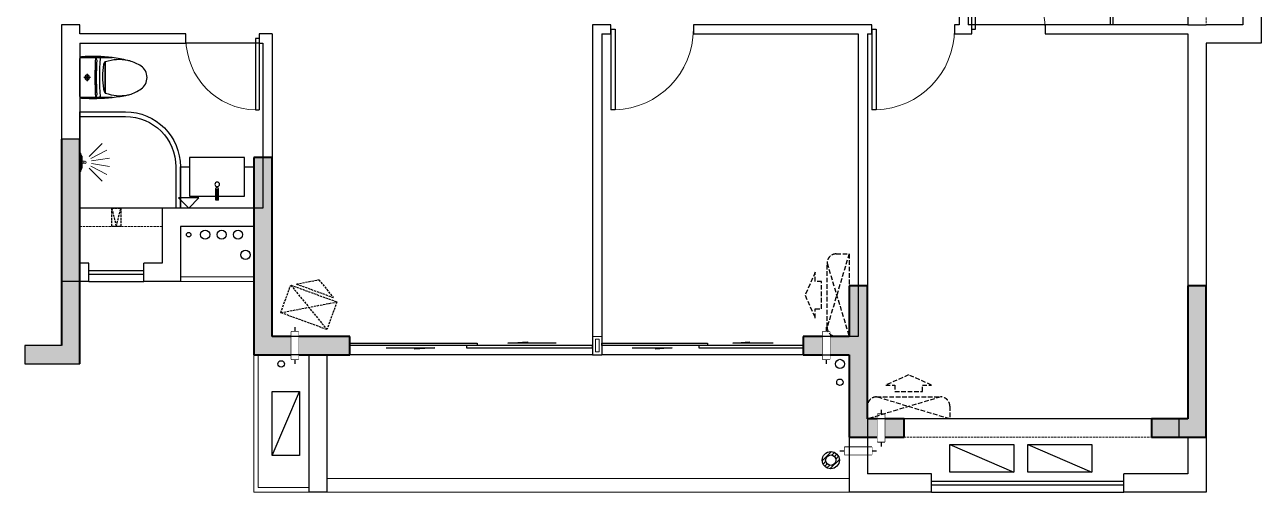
# Model space of a CAD drawing. Header units: inches. Extents: x -2597087 to 134135, y -662679 to 20000.
# Drawn here: x -84421 to -70921, y -18377 to -13277 of the extents above; entities that cross this region are included whole.
import ezdxf

# ---------------------------------------------------------------- set-up
doc = ezdxf.new("R2010")
doc.units = ezdxf.units.IN
doc.header["$LTSCALE"] = 100
doc.header["$MEASUREMENT"] = 0
doc.linetypes.add('DASH', pattern=[0.35, 0.25, -0.1])
doc.layers.get('0').update_dxf_attribs({"linetype": 'CONTINUOUS'})
for name, color, linetype in [('_ARWALL-1', 7, 'CONTINUOUS'), ('AIR', 252, 'DASH'), ('EQUIP_地漏', 7, 'CONTINUOUS'), ('LVTRY', 153, 'CONTINUOUS'), ('PUB_HATCH', 8, 'CONTINUOUS'), ('P平-FURN2', 3, 'CONTINUOUS'), ('VPIPE-凝结', 99, 'DASH'), ('VPIPE-压力雨', 201, 'DASH'), ('VPIPE-废水', 91, 'DASH'), ('VPIPE-污水', 49, 'DASH'), ('VPIPE-通气', 119, 'DASH'), ('WALL', 7, 'CONTINUOUS'), ('WINDOW', 4, 'CONTINUOUS'), ('水反提条件', 20, 'CONTINUOUS'), ('空调', 8, 'CONTINUOUS')]:
    doc.layers.add(name, color=color, linetype=linetype)
for name, color, linetype, lineweight in [('B_百叶', 36, 'CONTINUOUS', 0), ('BALCONY', 3, 'CONTINUOUS', 0), ('COLUMN', 30, 'CONTINUOUS', 40), ('FUR', 8, 'CONTINUOUS', 0), ('SEE', 51, 'CONTINUOUS', 0), ('SHUI', 7, 'CONTINUOUS', 25), ('STAIR', 2, 'CONTINUOUS', 0)]:
    doc.layers.add(name, color=color, linetype=linetype, lineweight=lineweight)

# ---------------------------------------------------------------- blocks, each defined once
blk = doc.blocks.new('TOI')
at = {"layer": 'LVTRY', "color": 1}
for p, q in [((-423174, 342081), (-423315, 342081)), ((-423315, 342081), (-423174, 342081)), ((-423240, 342033), (-423240, 341694)), ((-423240, 341694), (-423240, 342033)), ((-423174, 342081), (-423133, 342081)), ((-422966, 342081), (-423170, 342081)), ((-423133, 342081), (-422966, 342081)), ((-422960, 342066), (-422960, 341661)), ((-423078, 341864), (-423006, 341864)), ((-423042, 341905), (-423042, 341823)), ((-423315, 341646), (-423174, 341646)), ((-423174, 341646), (-423315, 341646)), ((-423133, 341646), (-423174, 341646)), ((-423170, 341646), (-422966, 341646)), ((-422966, 341646), (-423133, 341646))]:
    blk.add_line(p, q, dxfattribs=at)
at = {"layer": 'LVTRY', "color": 1, "extrusion": (0, 0, -1)}
for centre, major_axis, start_param, end_param in [((-423105, 339562), (0, 2531), -0.09469, 0.056444), ((-423573, 341863), (0, 140), -1.562946, -0.482468), ((-423364, 341437), (0, 629), -0.504589, -0.26028), ((-423105, 339555), (0, 2531), -0.181453, -0.172536), ((-423022, 339545), (0, 2559), -0.20797, -0.130546), ((-423390, 341459), (0, 599), -0.184197, 0.282941), ((-423390, 341459), (0, 599), -0.184197, 0.282941), ((-423252, 341999), (0, 36.9), 0.275362, 1.351508), ((-423252, 341999), (0, 36.9), 0.275362, 0.385391), ((-423252, 341999), (0, 36.9), 0.385391, 1.351508), ((-423871, 341875), (0, 753), 1.394048, 1.753691), ((-423871, 341875), (0, 753), 1.394048, 1.753691), ((-423172, 342071), (0, 11), -1.407725, -0.183123), ((-423172, 342071), (0, 11), -1.407725, -0.183123), ((-425448, 341864), (0, 2588), 1.490081, 1.651512), ((-425448, 341864), (0, 2588), 1.490081, 1.651512), ((-423172, 342071), (0, 11), -0.183123, 0.183123), ((-423123, 342058), (0, 25.8), 4.589978, 5.854517), ((-423123, 342058), (0, 25.8), 4.677005, 5.854517), ((-425487, 341864), (0, 2672), 1.498402, 1.64319), ((-425493, 341864), (0, 2678), 1.499405, 1.642187), ((-425440, 341864), (0, 2635), 1.488095, 1.653498), ((-425440, 341864), (0, 2635), 1.488095, 1.653498), ((-422980, 342066), (0, 22.8), 0.056444, 0.826455), ((-422980, 342066), (0, 22.8), 0.826455, 1.570796), ((-423573, 341865), (0, 140), 3.624061, 4.704539), ((-423042, 341864), (0, 28.5), -1.570796, 1.570796), ((-423042, 341864), (0, 28.5), 1.570796, 4.712389), ((-423042, 341864), (0, 11.4), -1.570796, 1.570796), ((-423042, 341864), (0, 11.4), 1.570796, 4.712389), ((-423334, 342298), (0, 652), 3.446424, 3.686362), ((-423403, 342266), (0, 601), 2.833407, 3.299808), ((-423403, 342266), (0, 601), 2.833407, 3.299808), ((-423275, 341743), (0, 62), 1.658732, 2.509465), ((-423251, 341726), (0, 34.2), 2.769877, 2.887932), ((-423280, 341744), (0, 67.3), 1.660844, 2.394151), ((-423105, 344166), (0, 2531), 3.314129, 3.323046), ((-423105, 344166), (0, 2531), 3.236283, 3.314129), ((-423105, 344166), (0, 2531), 3.085149, 3.236283), ((-423172, 341657), (0, 11), 3.324716, 4.549318), ((-423172, 341657), (0, 11), 3.324716, 4.549318), ((-423172, 341657), (0, 11), 2.95847, 3.324716), ((-423123, 341670), (0, 25.8), 3.570261, 4.8348), ((-423123, 341670), (0, 25.8), 3.570261, 4.747773), ((-422980, 341661), (0, 22.8), 2.315138, 3.085149), ((-422980, 341661), (0, 22.8), 1.570796, 2.315138)]:
    blk.add_ellipse(centre, major_axis=major_axis, ratio=0.878322, start_param=start_param, end_param=end_param, dxfattribs=at)
at = {"layer": 'LVTRY', "color": 1}
for major_axis in [(0, 28.5), (0, 11.4)]:
    blk.add_ellipse((-423042, 341864), major_axis=major_axis, ratio=0.878322, start_param=-1.570796, end_param=4.712389, dxfattribs=at)
blk = doc.blocks.new('A$C06AA1B12')
at = {"layer": 'LVTRY', "linetype": 'Continuous'}
for p, q in [((42, 14), (-80, 14)), ((0, -14), (0, 14)), ((5, -14), (5, 14)), ((15, -14), (15, 14)), ((18, -14), (18, 14)), ((24, -14), (24, 14)), ((26, -14), (26, 14)), ((31, -14), (31, 14)), ((35, -14), (35, 14)), ((37, -14), (37, 14)), ((42, -14), (42, 14)), ((42, -14), (-80, -14))]:
    blk.add_line(p, q, dxfattribs=at)
for points in [[(0, 300), (0, -300), (-420, -300), (-420, 300)], [(0, 6), (-74, 6), (-74, -6), (0, -6)]]:
    blk.add_lwpolyline(points, close=True, dxfattribs=at)
blk.add_circle((-129, -2), 25, dxfattribs=at)
blk.add_arc((-80, 0), 13.5, 90, 270, dxfattribs=at)
blk = doc.blocks.new('A$C2D2371DE')
at = {"layer": 'FUR', "color": 8, "extrusion": (0, 0, -1)}
for p, q in [((-97, 114), (44, 255)), ((-80, 91), (98, 182)), ((-80, 9), (98, -82)), ((-72, 64), (126, 95)), ((-72, 36), (126, 5)), ((-97, -14), (44, -155))]:
    blk.add_line(p, q, dxfattribs=at)
at = {"layer": 'FUR'}
for p, q in [((-148, 60), (-174, 60)), ((-148, 40), (-174, 40))]:
    blk.add_line(p, q, dxfattribs=at)
for points in [[(-200, 150), (-200, -50), (-188, -50), (-188, 150)], [(-188, 135), (-188, -35), (-181, -25), (-181, 125)], [(-181, 115), (-181, -15), (-174, -15), (-174, 115)]]:
    blk.add_lwpolyline(points, close=True, dxfattribs=at)
blk.add_circle((-141, 50), 12.2, dxfattribs=at)
blk = doc.blocks.new('k1')
at = {"ltscale": 500}
blk.add_line((700, 300), (0, 0), dxfattribs=at)
blk.add_lwpolyline([(0, 0), (700, 0), (700, 300), (0, 300)], close=True, dxfattribs=at)
blk = doc.blocks.new('柜机')
at = {"layer": 'AIR'}
for p, q in [((0, 0), (556, 332)), ((0, 332), (556, 0)), ((56, 365), (500, 365))]:
    blk.add_line(p, q, dxfattribs=at)
blk.add_lwpolyline([(56, 365), (278, 498), (500, 365)], dxfattribs=at)
blk.add_lwpolyline([(0, 332), (556, 332), (556, 0), (0, 0)], close=True, dxfattribs=at)
blk = doc.blocks.new('KL-TY')
at = {"layer": '空调', "ltscale": 100}
blk.add_lwpolyline([(50, 25), (130, 25), (130, -275), (50, -275)], close=True, dxfattribs=at)
blk.add_lwpolyline([(90, 75), (90, -275), (90, -325)], dxfattribs=at)
at = {"ltscale": 100}
blk.add_wipeout([(50, 25), (130, 25), (130, -275), (50, -275)], dxfattribs=at).dxf.layer = '空调'
blk = doc.blocks.new('A$C65142D5C')
at = {"layer": '空调', "linetype": 'DASH', "ltscale": 2}
for p, q in [((240, 100), (0, 900)), ((0, 0), (240, 800))]:
    blk.add_line(p, q, dxfattribs=at)
blk.add_lwpolyline([(0, 0), (0, 900), (140, 900, -0.414214), (240, 800), (240, 100, -0.414214), (140, 0)], format="xyb", close=True, dxfattribs=at)
blk.add_lwpolyline([(370, 700), (370, 600), (300, 600), (300, 300), (370, 300), (370, 200), (480, 450)], close=True, dxfattribs=at)
blk = doc.blocks.new('QE1223A')
at = {"layer": 'AIR'}
blk.add_lwpolyline([(4254754, 2525325), (4254654, 2525325), (4254654, 2525125), (4254754, 2525125)], close=True, dxfattribs=at)
blk.add_lwpolyline([(4254654, 2525125), (4254704, 2525325), (4254754, 2525125)], dxfattribs=at)
blk = doc.blocks.new('$DorLib2D$00000131')
at = {"color": 0, "linetype": 'Continuous'}
for p, q in [((0.15, 0.125), (0.2319, 0.1973)), ((0.2319, 0.1973), (0.2319, 0.125)), ((-0.5, 0.125), (-0.5, 0)), ((0.0192, 0.125), (-0.5, 0.125)), ((0.0192, 0), (0.0192, 0.125)), ((0.35, 0.125), (0.15, 0.125)), ((-0.5, 0), (0.0192, 0)), ((-0.024, 0), (0.5, 0)), ((-0.024, -0.125), (-0.024, 0)), ((0.5, 0), (0.5, -0.125)), ((-0.35, -0.125), (-0.15, -0.125)), ((-0.2319, -0.1973), (-0.2319, -0.125)), ((-0.15, -0.125), (-0.2319, -0.1973)), ((0.5, -0.125), (-0.024, -0.125))]:
    blk.add_line(p, q, dxfattribs=at)
blk = doc.blocks.new('$DorLib2D$00000001')
for p, q in [((0.45, 0.975), (0.5, 0.975)), ((0.45, 0), (0.45, 0.975)), ((0.5, 0), (0.5, 0.975)), ((0.5, 0), (0.45, 0))]:
    blk.add_line(p, q)
at = {"lineweight": 13}
blk.add_arc((0.475, 0), 0.975, 91.4693, 180, dxfattribs=at)
blk = doc.blocks.new('A$C576E1D27')
at = {"layer": 'SHUI'}
blk.add_lwpolyline([(0, 0), (112, 112), (112, -112), (0, 0)], dxfattribs=at)
blk = doc.blocks.new('A$C30D91081')
at = {"layer": '水反提条件', "rotation": 270}
blk.add_blockref('A$C576E1D27', (0, 0), dxfattribs=at)
blk = doc.blocks.new('$TwtSys$00000543')
for p, q in [((-94, -9), (9, 94)), ((-9, -94), (94, 9)), ((12, 55), (42, 84)), ((40, 40), (66, 66)), ((55, 12), (84, 42)), ((-84, -42), (-55, -12)), ((-66, -66), (-40, -40)), ((-42, -84), (-12, -55))]:
    blk.add_line(p, q)
for radius in [94, 56.4]:
    blk.add_circle((0, 0), radius)

msp = doc.modelspace()

# ---------------------------------------------------------------- hatches: boundary and pattern name
at = {"layer": 'PUB_HATCH'}
for points in [[(-83821.342, -14527.452), (-84021.342, -14527.452), (-84021.342, -16777.452), (-84421.342, -16777.452), (-84421.342, -16977.452), (-83821.342, -16977.452)], [(-80871.342, -16877.452), (-80871.342, -16677.452), (-81721.342, -16677.452), (-81721.342, -14727.452), (-81921.342, -14727.452), (-81921.342, -16877.452)], [(-74821.342, -17777.452), (-74821.342, -17577.452), (-75221.342, -17577.452), (-75221.342, -16127.452), (-75421.342, -16127.452), (-75421.342, -16677.452), (-75921.342, -16677.452), (-75921.342, -16877.452), (-75421.342, -16877.452), (-75421.342, -17777.452)], [(-71521.342, -16127.452), (-71721.342, -16127.452), (-71721.342, -17577.452), (-72121.342, -17577.452), (-72121.342, -17777.452), (-71521.342, -17777.452)]]:
    msp.add_hatch(color=256, dxfattribs=at).paths.add_polyline_path(points)

# ---------------------------------------------------------------- linework, layer by layer
at = {"layer": '_ARWALL-1'}
for p, q in [((-83821.342, -14527.452), (-84021.342, -14527.452)), ((-84021.342, -16777.452), (-84421.342, -16777.452)), ((-84421.342, -16777.452), (-84421.342, -16977.452)), ((-84421.342, -16977.452), (-83821.342, -16977.452))]:
    msp.add_line(p, q, dxfattribs=at)
at = {"layer": 'B_百叶'}
for points in [[(-82721.342, -16027.452), (-81921.342, -16027.452)], [(-82721.342, -16077.452), (-81921.342, -16077.452)], [(-81921.342, -16877.452), (-81921.342, -18377.452), (-81321.342, -18377.452)], [(-81871.342, -16877.452), (-81871.342, -18327.452), (-81321.342, -18327.452)]]:
    msp.add_lwpolyline(points, dxfattribs=at)
at = {"layer": 'BALCONY'}
for points in [[(-81121.342, -18227.452), (-75421.342, -18227.452)], [(-81121.342, -18377.452), (-75421.342, -18377.452)]]:
    msp.add_lwpolyline(points, dxfattribs=at)
at = {"layer": 'COLUMN'}
for p, q in [((-84021.342, -14527.452), (-84021.342, -16777.452)), ((-83821.342, -16977.452), (-83821.342, -14527.452)), ((-81721.342, -14727.452), (-81921.342, -14727.452)), ((-81921.342, -14727.452), (-81921.342, -16877.452)), ((-81721.342, -16677.452), (-81721.342, -14727.452)), ((-75221.342, -16127.452), (-75421.342, -16127.452)), ((-75421.342, -16127.452), (-75421.342, -16677.452)), ((-75221.342, -17577.452), (-75221.342, -16127.452)), ((-71521.342, -16127.452), (-71721.342, -16127.452)), ((-71721.342, -16127.452), (-71721.342, -17577.452)), ((-71521.342, -17777.452), (-71521.342, -16127.452)), ((-80871.342, -16677.452), (-81721.342, -16677.452)), ((-80871.342, -16877.452), (-80871.342, -16677.452)), ((-75421.342, -16677.452), (-75921.342, -16677.452)), ((-75921.342, -16677.452), (-75921.342, -16877.452)), ((-81921.342, -16877.452), (-80871.342, -16877.452)), ((-75921.342, -16877.452), (-75421.342, -16877.452)), ((-75421.342, -16877.452), (-75421.342, -17777.452)), ((-74821.342, -17577.452), (-75221.342, -17577.452)), ((-74821.342, -17777.452), (-74821.342, -17577.452)), ((-71721.342, -17577.452), (-72121.342, -17577.452)), ((-72121.342, -17577.452), (-72121.342, -17777.452)), ((-75421.342, -17777.452), (-74821.342, -17777.452)), ((-72121.342, -17777.452), (-71521.342, -17777.452))]:
    msp.add_line(p, q, dxfattribs=at)
at = {"layer": 'LVTRY'}
for points in [[(-72571.342, -12077.452), (-72571.342, -13277.452)], [(-72541.342, -12077.452), (-72541.342, -13277.452)]]:
    msp.add_lwpolyline(points, dxfattribs=at)
at = {"layer": 'LVTRY', "linetype": 'Continuous'}
msp.add_lwpolyline([(-83821.342, -14227.452), (-83321.342, -14227.452, -0.414213562), (-82721.342, -14827.452), (-82721.342, -15277.452), (-83821.342, -15277.452)], format="xyb", close=True, dxfattribs=at)
msp.add_lwpolyline([(-83821.342, -14277.452), (-83321.342, -14277.452, -0.414213562), (-82771.342, -14827.452), (-82771.342, -15277.452), (-83821.342, -15277.452), (-83821.342, -14277.452), (-83821.342, -14277.452)], format="xyb", dxfattribs=at)
msp.add_lwpolyline([(-82021.342, -14827.452), (-81921.342, -14827.452), (-81921.342, -15277.452), (-82721.342, -15277.452), (-82721.342, -14827.452), (-82621.342, -14827.452)], dxfattribs=at)
at = {"layer": 'SEE', "linetype": 'DASH'}
for points in [[(-71521.342, -12077.452), (-71521.342, -13277.452)], [(-82921.342, -15477.452), (-83821.342, -15477.452)], [(-71721.342, -17777.452), (-75221.342, -17777.452)]]:
    msp.add_lwpolyline(points, dxfattribs=at)
at = {"layer": 'SEE'}
for points in [[(-78121.342, -16877.452), (-78221.342, -16877.452), (-78221.342, -16677.452), (-78121.342, -16677.452)], [(-78151.342, -16847.452), (-78191.342, -16847.452), (-78191.342, -16707.452), (-78151.342, -16707.452)]]:
    msp.add_lwpolyline(points, close=True, dxfattribs=at)
at = {"layer": 'VPIPE-凝结', "linetype": 'Continuous'}
for centre in [(-81621.342, -16977.452), (-75521.324, -17177.452)]:
    msp.add_circle(centre, 35, dxfattribs=at)
at = {"layer": 'VPIPE-压力雨', "linetype": 'Continuous'}
msp.add_circle((-82011.343, -15787.453), 50, dxfattribs=at)
at = {"layer": 'VPIPE-废水', "linetype": 'Continuous'}
for centre, radius in [((-82451.341, -15567.451), 50), ((-82631.341, -15567.451), 25)]:
    msp.add_circle(centre, radius, dxfattribs=at)
at = {"layer": 'VPIPE-污水', "linetype": 'Continuous'}
msp.add_circle((-82092.245, -15567.446), 50, dxfattribs=at)
at = {"layer": 'VPIPE-通气', "linetype": 'Continuous'}
msp.add_circle((-82271.341, -15567.449), 50, dxfattribs=at)
at = {"layer": 'WALL'}
for p, q in [((-74221.342, -12327.452), (-74221.342, -13277.452)), ((-74121.342, -12327.452), (-74121.342, -13277.452)), ((-71121.342, -12802.452), (-71121.342, -13277.452)), ((-70921.342, -12802.452), (-70921.342, -13477.452)), ((-83821.342, -13277.452), (-84021.342, -13277.452)), ((-84021.342, -13277.452), (-84021.342, -13377.452)), ((-83821.342, -13377.452), (-83821.342, -13277.452)), ((-78021.342, -13277.452), (-78221.342, -13277.452)), ((-78221.342, -13277.452), (-78221.342, -16677.452)), ((-78021.342, -13377.452), (-78021.342, -13277.452)), ((-75321.342, -13277.452), (-77121.342, -13277.452)), ((-77121.342, -13277.452), (-77121.342, -13377.452)), ((-75171.342, -13277.452), (-75321.342, -13277.452)), ((-75171.342, -13377.452), (-75171.342, -13277.452)), ((-74221.342, -13277.452), (-74271.342, -13277.452)), ((-74271.342, -13277.452), (-74271.342, -13377.452)), ((-74081.342, -13277.452), (-74121.342, -13277.452)), ((-74081.342, -13377.452), (-74081.342, -13277.452)), ((-71721.342, -13277.452), (-73281.342, -13277.452)), ((-73281.342, -13277.452), (-73281.342, -13377.452)), ((-71721.342, -13277.452), (-71521.342, -13277.452)), ((-71121.342, -13277.452), (-71521.342, -13277.452)), ((-84021.342, -13377.452), (-84021.342, -15377.452)), ((-82661.342, -13377.452), (-83821.342, -13377.452)), ((-83821.342, -13477.452), (-83821.342, -15277.452)), ((-83821.342, -13477.452), (-82661.342, -13477.452)), ((-82661.342, -13477.452), (-82661.342, -13377.452)), ((-81721.342, -13377.452), (-81861.342, -13377.452)), ((-81861.342, -13377.452), (-81861.342, -13477.452)), ((-81861.342, -13477.452), (-81821.342, -13477.452)), ((-81821.342, -13477.452), (-81821.342, -15277.452)), ((-81721.342, -13377.452), (-81721.342, -15377.452)), ((-78121.342, -13377.452), (-78021.342, -13377.452)), ((-78121.342, -13377.452), (-78121.342, -16677.452)), ((-77121.342, -13377.452), (-75321.342, -13377.452)), ((-75321.342, -13377.452), (-75321.342, -16677.452)), ((-75221.342, -13377.452), (-75221.342, -16777.452)), ((-75221.342, -13377.452), (-75171.342, -13377.452)), ((-74271.342, -13377.452), (-74121.342, -13377.452)), ((-74121.342, -13377.452), (-74081.342, -13377.452)), ((-73281.342, -13377.452), (-71721.342, -13377.452)), ((-71721.342, -13377.452), (-71721.342, -17577.452)), ((-70921.342, -13477.452), (-71521.342, -13477.452)), ((-71521.342, -13477.452), (-71521.342, -17677.452)), ((-84021.342, -15377.452), (-84021.342, -16077.452)), ((-83821.342, -15277.452), (-83821.342, -15477.452)), ((-82821.342, -15277.452), (-82921.342, -15277.452)), ((-82921.342, -15277.452), (-82921.342, -15477.452)), ((-81821.342, -15277.452), (-82821.342, -15277.452)), ((-81721.342, -15377.452), (-81721.342, -16677.452)), ((-83821.342, -15477.452), (-83821.342, -15877.452)), ((-82921.342, -15477.452), (-82921.342, -15877.452)), ((-81921.342, -15477.452), (-82721.342, -15477.452)), ((-82721.342, -15477.452), (-82721.342, -16077.452)), ((-81921.342, -15477.452), (-81921.342, -16877.452)), ((-83721.342, -15877.452), (-83821.342, -15877.452)), ((-83721.342, -16077.452), (-83721.342, -15877.452)), ((-82921.342, -15877.452), (-83121.342, -15877.452)), ((-83121.342, -16077.452), (-83121.342, -15877.452)), ((-83721.342, -16077.452), (-84021.342, -16077.452)), ((-82721.342, -16077.452), (-83121.342, -16077.452)), ((-80871.342, -16677.452), (-81221.342, -16677.452)), ((-80871.342, -16877.452), (-80871.342, -16677.452)), ((-78221.342, -16677.452), (-78221.342, -16877.452)), ((-78121.342, -16677.452), (-78121.342, -16877.452)), ((-75921.342, -16677.452), (-75921.342, -16877.452)), ((-75221.342, -16777.452), (-75221.342, -17577.452)), ((-81321.342, -16877.452), (-81321.342, -18377.452)), ((-81121.342, -16877.452), (-80871.342, -16877.452)), ((-81121.342, -16877.452), (-81121.342, -18377.452)), ((-78221.342, -16877.452), (-78121.342, -16877.452)), ((-75421.342, -16877.452), (-75421.342, -17677.452)), ((-75221.342, -17577.452), (-75221.342, -17777.452)), ((-71721.342, -17577.452), (-71821.342, -17577.452)), ((-71821.342, -17577.452), (-71821.342, -17777.452)), ((-71521.342, -17677.452), (-71521.342, -18377.452)), ((-71821.342, -17777.452), (-71721.342, -17777.452)), ((-71721.342, -17777.452), (-71721.342, -18177.452)), ((-74521.342, -18177.452), (-75221.342, -18177.452)), ((-74521.342, -18377.452), (-74521.342, -18177.452)), ((-71721.342, -18177.452), (-72421.342, -18177.452)), ((-72421.342, -18377.452), (-72421.342, -18177.452)), ((-81121.342, -18377.452), (-81321.342, -18377.452)), ((-74521.342, -18377.452), (-75421.342, -18377.452)), ((-71521.342, -18377.452), (-72421.342, -18377.452))]:
    msp.add_line(p, q, dxfattribs=at)
at = {"layer": 'WINDOW'}
for p, q in [((-71721.342, -12077.452), (-71721.342, -13277.452)), ((-73281.342, -13277.452), (-74081.342, -13277.452)), ((-81861.342, -13477.452), (-82661.342, -13477.452)), ((-82921.342, -15277.452), (-83821.342, -15277.452)), ((-83721.342, -15957.452), (-83121.342, -15957.452)), ((-83721.342, -15997.452), (-83121.342, -15997.452)), ((-83721.342, -16077.452), (-83121.342, -16077.452)), ((-78221.342, -16877.452), (-80871.342, -16877.452)), ((-75921.342, -16877.452), (-78121.342, -16877.452)), ((-74521.342, -18257.452), (-72421.342, -18257.452)), ((-74521.342, -18297.452), (-72421.342, -18297.452)), ((-74521.342, -18377.452), (-72421.342, -18377.452))]:
    msp.add_line(p, q, dxfattribs=at)

# ---------------------------------------------------------------- block references
at = {"layer": 'AIR', "xscale": -1, "rotation": 90}
msp.add_blockref('k1', (-81421.342, -17277.452), dxfattribs=at)
at = {"layer": 'AIR', "xscale": -1}
for p in [(-73621.342, -18157.452), (-72771.342, -18157.452)]:
    msp.add_blockref('k1', p, dxfattribs=at)
at = {"layer": 'LVTRY', "xscale": -1}
msp.add_blockref('TOI', (-506781.712, -355716.203), dxfattribs=at)
at = {"layer": 'LVTRY', "linetype": 'Continuous', "xscale": -1, "rotation": 90}
msp.add_blockref('A$C06AA1B12', (-82321.342, -15147.375), dxfattribs=at)
at = {"layer": 'P平-FURN2', "xscale": -1, "rotation": 180}
msp.add_blockref('A$C2D2371DE', (-83621.342, -14727.452), dxfattribs=at)
at = {"layer": 'STAIR', "xscale": -1, "rotation": 180}
msp.add_blockref('QE1223A', (-4338125.687, 2509847.114), dxfattribs=at)
at = {"layer": 'WINDOW', "rotation": 180}
for name, p, xscale, yscale, zscale in [('$DorLib2D$00000001', (-73681.342, -13327.452), 800, -800, 800), ('$DorLib2D$00000001', (-77571.342, -13327.452), 900, 900, 900), ('$DorLib2D$00000001', (-74721.342, -13327.452), 900, 900, 900), ('$DorLib2D$00000001', (-82261.342, -13427.452), -800, 800, -800), ('$DorLib2D$00000131', (-79546.342, -16777.452), 2650, 200, 2650), ('$DorLib2D$00000131', (-77021.342, -16777.452), 2200, 200, 2200)]:
    msp.add_blockref(name, p, dxfattribs=dict(at, xscale=xscale, yscale=yscale, zscale=zscale))
at = {"layer": '水反提条件', "xscale": -1, "rotation": 180}
msp.add_blockref('A$C30D91081', (-82631.341, -15277.451), dxfattribs=at)
at = {"layer": '空调', "extrusion": (0, 0, -1), "xscale": -0.9645311215164244, "yscale": 0.9645311215164244, "zscale": -0.9645311215164244, "rotation": 20.00000000000249}
msp.add_blockref('柜机', (81626.661, -16418.401), dxfattribs=at)

# ---------------------------------------------------------------- next in the draw order: block references
at = {"layer": 'AIR', "extrusion": (0, 0, -1), "zscale": -1}
for p in [(81381.342, -16652.452), (75581.342, -16652.452), (74981.342, -17552.452)]:
    msp.add_blockref('KL-TY', p, dxfattribs=at)

# ---------------------------------------------------------------- next in the draw order: linework, layer by layer
at = {"layer": 'VPIPE-废水', "linetype": 'Continuous'}
msp.add_circle((-75521.324, -16977.452), 50, dxfattribs=at)
at = {"layer": 'WALL'}
for p, q in [((-81221.342, -16677.452), (-81721.342, -16677.452)), ((-75321.342, -16677.452), (-75921.342, -16677.452)), ((-81321.342, -16877.452), (-81921.342, -16877.452)), ((-75921.342, -16877.452), (-75421.342, -16877.452))]:
    msp.add_line(p, q, dxfattribs=at)
at = {"layer": 'WINDOW'}
msp.add_line((-71821.342, -17577.452), (-75221.342, -17577.452), dxfattribs=at)

# ---------------------------------------------------------------- next in the draw order: block references
at = {"layer": 'AIR'}
for p, rotation in [((-75421.341, -15777.452), 180), ((-74321.342, -17577.453), 90)]:
    msp.add_blockref('A$C65142D5C', p, dxfattribs=dict(at, rotation=rotation))
at = {"layer": 'AIR', "extrusion": (0, 0, -1), "zscale": -1, "rotation": 270}
msp.add_blockref('KL-TY', (75446.342, -17837.452), dxfattribs=at)

# ---------------------------------------------------------------- next in the draw order: linework, layer by layer
at = {"layer": 'WALL'}
for p, q in [((-75421.342, -17677.452), (-75421.342, -18377.452)), ((-75221.342, -17777.452), (-75221.342, -18177.452))]:
    msp.add_line(p, q, dxfattribs=at)

# ---------------------------------------------------------------- next in the draw order: block references
at = {"layer": 'EQUIP_地漏', "rotation": 180}
msp.add_blockref('$TwtSys$00000543', (-75621.324, -18027.452), dxfattribs=at)

doc.saveas('drawing.dxf')
